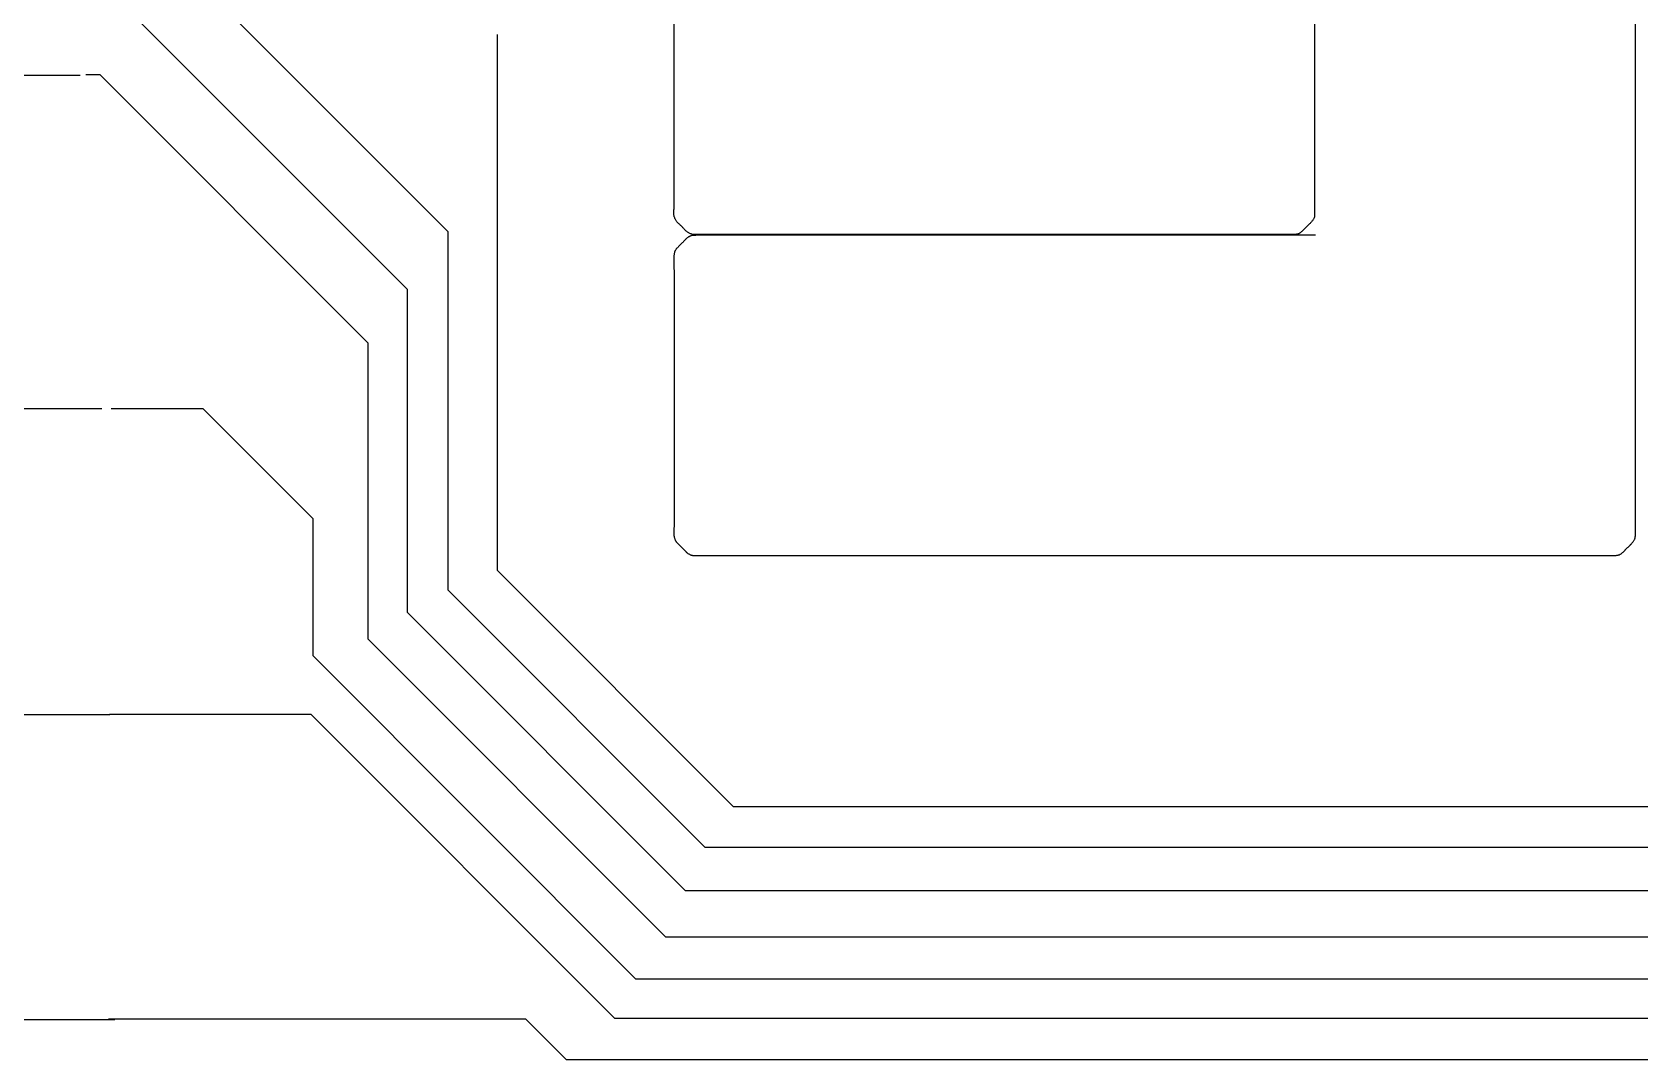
# Model space of a CAD drawing. Header units: millimetres. Extents: x -57500 to 57500, y -57500 to 57500.
# Drawn here: x 7025 to 17100, y 19959 to 26395 of the extents above; entities that cross this region are included whole.
import ezdxf

# ---------------------------------------------------------------- set-up
doc = ezdxf.new("R2010")
doc.units = ezdxf.units.MM

msp = doc.modelspace()

# ---------------------------------------------------------------- linework, layer by layer
for p, q in [((15062.484, 31024.557), (15062.484, 25255.537)), ((17072.522, 23245.495), (17072.522, 30808.018)), ((11047.484, 25307.586), (11047.484, 26915.594)), ((9376.55, 24784.25), (7515.05, 26645.75)), ((9632.05, 25143.6), (8273.5, 26502.15)), ((9941.8, 23022.85), (9941.8, 26380.75)), ((6383.45, 26125.65), (7326.7, 26125.65)), ((7451.25, 26127.25), (7361, 26127.25)), ((9131.85, 24446.65), (7451.25, 26127.25)), ((11047.465, 25287.436), (11047.476, 25293.479)), ((11047.476, 25293.479), (11047.482, 25300.173)), ((11047.482, 25300.173), (11047.484, 25307.586)), ((11047.097, 25254.682), (11047.101, 25257.849)), ((11047.187, 25251.611), (11047.097, 25254.682)), ((11047.101, 25257.849), (11047.161, 25261.166)), ((11047.161, 25261.166), (11047.244, 25264.685)), ((11047.406, 25248.583), (11047.187, 25251.611)), ((11047.244, 25264.685), (11047.317, 25268.461)), ((11047.317, 25268.461), (11047.374, 25272.558)), ((11047.374, 25272.558), (11047.416, 25277.042)), ((11047.789, 25245.545), (11047.406, 25248.583)), ((11047.416, 25277.042), (11047.445, 25281.979)), ((11047.445, 25281.979), (11047.465, 25287.436)), ((11048.372, 25242.443), (11047.789, 25245.545)), ((11049.191, 25239.224), (11048.372, 25242.443)), ((11050.28, 25235.837), (11049.191, 25239.224)), ((11051.638, 25232.286), (11050.28, 25235.837)), ((11053.227, 25228.628), (11051.638, 25232.286)), ((11055.011, 25224.922), (11053.227, 25228.628)), ((11056.949, 25221.228), (11055.011, 25224.922)), ((11059.006, 25217.606), (11056.949, 25221.228)), ((11061.141, 25214.115), (11059.006, 25217.606)), ((11063.317, 25210.816), (11061.141, 25214.115)), ((11065.495, 25207.768), (11063.317, 25210.816)), ((11067.645, 25205.017), (11065.495, 25207.768)), ((11069.775, 25202.529), (11067.645, 25205.017)), ((11071.908, 25200.243), (11069.775, 25202.529)), ((11074.069, 25198.097), (11071.908, 25200.243)), ((11076.281, 25196.026), (11074.069, 25198.097)), ((11078.567, 25193.969), (11076.281, 25196.026)), ((11080.951, 25191.864), (11078.567, 25193.969)), ((11083.458, 25189.647), (11080.951, 25191.864)), ((11086.109, 25187.257), (11083.458, 25189.647)), ((15024.875, 25188.933), (15022.37, 25186.428)), ((15027.56, 25191.625), (15024.875, 25188.933)), ((15030.389, 25194.484), (15027.56, 25191.625)), ((15033.32, 25197.49), (15030.389, 25194.484)), ((15036.312, 25200.618), (15033.32, 25197.49)), ((15039.322, 25203.848), (15036.312, 25200.618)), ((15042.309, 25207.155), (15039.322, 25203.848)), ((15045.23, 25210.518), (15042.309, 25207.155)), ((15048.045, 25213.913), (15045.23, 25210.518)), ((15050.711, 25217.325), (15048.045, 25213.913)), ((15053.192, 25220.803), (15050.711, 25217.325)), ((15055.452, 25224.448), (15053.192, 25220.803)), ((15057.458, 25228.363), (15055.452, 25224.448)), ((15059.177, 25232.65), (15057.458, 25228.363)), ((15060.572, 25237.408), (15059.177, 25232.65)), ((15061.611, 25242.741), (15060.572, 25237.408)), ((15062.26, 25248.75), (15061.611, 25242.741)), ((15062.484, 25255.537), (15062.26, 25248.75)), ((9632.05, 22899.8), (9632.05, 25143.6)), ((11088.909, 25184.664), (11086.109, 25187.257)), ((11091.817, 25181.905), (11088.909, 25184.664)), ((11094.79, 25179.024), (11091.817, 25181.905)), ((11097.782, 25176.066), (11094.79, 25179.024)), ((11100.749, 25173.075), (11097.782, 25176.066)), ((11103.647, 25170.096), (11100.749, 25173.075)), ((11106.431, 25167.173), (11103.647, 25170.096)), ((11109.057, 25164.351), (11106.431, 25167.173)), ((11111.485, 25161.672), (11109.057, 25164.351)), ((11113.17, 25089.647), (11111.155, 25087.478)), ((11113.733, 25159.142), (11111.485, 25161.672)), ((11115.025, 25091.678), (11113.17, 25089.647)), ((11115.863, 25156.742), (11113.733, 25159.142)), ((11116.774, 25093.6), (11115.025, 25091.678)), ((11117.94, 25154.449), (11115.863, 25156.742)), ((11118.474, 25095.44), (11116.774, 25093.6)), ((11120.026, 25152.244), (11117.94, 25154.449)), ((11120.181, 25097.229), (11118.474, 25095.44)), ((11122.186, 25150.105), (11120.026, 25152.244)), ((11121.951, 25098.993), (11120.181, 25097.229)), ((11123.841, 25100.763), (11121.951, 25098.993)), ((11124.484, 25148.012), (11122.186, 25150.105)), ((11125.907, 25102.566), (11123.841, 25100.763)), ((11126.982, 25145.943), (11124.484, 25148.012)), ((11128.202, 25104.428), (11125.907, 25102.566)), ((11129.745, 25143.878), (11126.982, 25145.943)), ((11130.722, 25106.343), (11128.202, 25104.428)), ((11132.816, 25141.804), (11129.745, 25143.878)), ((11133.416, 25108.271), (11130.722, 25106.343)), ((11136.156, 25139.745), (11132.816, 25141.804)), ((11136.231, 25110.177), (11133.416, 25108.271)), ((11139.702, 25137.737), (11136.156, 25139.745)), ((11139.115, 25112.021), (11136.231, 25110.177)), ((11142.015, 25113.767), (11139.115, 25112.021)), ((11143.39, 25135.812), (11139.702, 25137.737)), ((11144.88, 25115.376), (11142.015, 25113.767)), ((11147.159, 25134.005), (11143.39, 25135.812)), ((11147.657, 25116.81), (11144.88, 25115.376)), ((11150.945, 25132.349), (11147.159, 25134.005)), ((11150.297, 25118.035), (11147.657, 25116.81)), ((11152.812, 25119.05), (11150.297, 25118.035)), ((11154.686, 25130.879), (11150.945, 25132.349)), ((11155.249, 25119.875), (11152.812, 25119.05)), ((11158.319, 25129.629), (11154.686, 25130.879)), ((11157.659, 25120.535), (11155.249, 25119.875)), ((11160.093, 25121.052), (11157.659, 25120.535)), ((11161.783, 25128.632), (11158.319, 25129.629)), ((11162.601, 25121.449), (11160.093, 25121.052)), ((11165.06, 25127.896), (11161.783, 25128.632)), ((11165.233, 25121.748), (11162.601, 25121.449)), ((11168.2, 25127.388), (11165.06, 25127.896)), ((11168.039, 25121.973), (11165.233, 25121.748)), ((11171.067, 25122.144), (11168.039, 25121.973)), ((11171.258, 25127.074), (11168.2, 25127.388)), ((11174.335, 25122.274), (11171.067, 25122.144)), ((11174.289, 25126.918), (11171.258, 25127.074)), ((11177.349, 25126.885), (11174.289, 25126.918)), ((11177.844, 25122.368), (11174.335, 25122.274)), ((11180.492, 25126.941), (11177.349, 25126.885)), ((11181.595, 25122.432), (11177.844, 25122.368)), ((11183.774, 25127.049), (11180.492, 25126.941)), ((11185.59, 25122.473), (11181.595, 25122.432)), ((11187.25, 25127.176), (11183.774, 25127.049)), ((11189.829, 25122.494), (11185.59, 25122.473)), ((11190.972, 25127.287), (11187.25, 25127.176)), ((11194.313, 25122.503), (11189.829, 25122.494)), ((11194.959, 25127.374), (11190.972, 25127.287)), ((11199.043, 25122.505), (11194.313, 25122.503)), ((11199.214, 25127.439), (11194.959, 25127.374)), ((15067.522, 25122.505), (11199.043, 25122.505)), ((11203.738, 25127.485), (11199.214, 25127.439)), ((11208.533, 25127.516), (11203.738, 25127.485)), ((11213.6, 25127.534), (11208.533, 25127.516)), ((11218.94, 25127.544), (11213.6, 25127.534)), ((11224.556, 25127.547), (11218.94, 25127.544)), ((14789.856, 25127.547), (11224.556, 25127.547)), ((14807.393, 25127.545), (14789.856, 25127.547)), ((14823.18, 25127.539), (14807.393, 25127.545)), ((14837.311, 25127.528), (14823.18, 25127.539)), ((14849.885, 25127.511), (14837.311, 25127.528)), ((14860.998, 25127.484), (14849.885, 25127.511)), ((14870.746, 25127.447), (14860.998, 25127.484)), ((14879.227, 25127.398), (14870.746, 25127.447)), ((14886.539, 25127.335), (14879.227, 25127.398)), ((14892.805, 25127.261), (14886.539, 25127.335)), ((14898.185, 25127.182), (14892.805, 25127.261)), ((14902.841, 25127.105), (14898.185, 25127.182)), ((14906.933, 25127.038), (14902.841, 25127.105)), ((14910.624, 25126.988), (14906.933, 25127.038)), ((14914.074, 25126.961), (14910.624, 25126.988)), ((14917.445, 25126.966), (14914.074, 25126.961)), ((14920.899, 25127.008), (14917.445, 25126.966)), ((14924.577, 25127.096), (14920.899, 25127.008)), ((14928.48, 25127.24), (14924.577, 25127.096)), ((14932.54, 25127.45), (14928.48, 25127.24)), ((14936.686, 25127.738), (14932.54, 25127.45)), ((14940.851, 25128.114), (14936.686, 25127.738)), ((14944.966, 25128.591), (14940.851, 25128.114)), ((14948.962, 25129.178), (14944.966, 25128.591)), ((14952.771, 25129.887), (14948.962, 25129.178)), ((14956.323, 25130.73), (14952.771, 25129.887)), ((14959.581, 25131.716), (14956.323, 25130.73)), ((14962.587, 25132.855), (14959.581, 25131.716)), ((14965.395, 25134.156), (14962.587, 25132.855)), ((14968.058, 25135.627), (14965.395, 25134.156)), ((14970.63, 25137.278), (14968.058, 25135.627)), ((14973.166, 25139.117), (14970.63, 25137.278)), ((14975.72, 25141.153), (14973.166, 25139.117)), ((14978.345, 25143.395), (14975.72, 25141.153)), ((14981.094, 25145.851), (14978.345, 25143.395)), ((14983.971, 25148.501), (14981.094, 25145.851)), ((14986.938, 25151.296), (14983.971, 25148.501)), ((14989.955, 25154.188), (14986.938, 25151.296)), ((14992.981, 25157.131), (14989.955, 25154.188)), ((14995.976, 25160.074), (14992.981, 25157.131)), ((14998.9, 25162.97), (14995.976, 25160.074)), ((15001.711, 25165.772), (14998.9, 25162.97)), ((15004.371, 25168.43), (15001.711, 25165.772)), ((15009.169, 25173.228), (15004.371, 25168.43)), ((15011.38, 25175.438), (15009.169, 25173.228)), ((15013.525, 25177.584), (15011.38, 25175.438)), ((15015.651, 25179.71), (15013.525, 25177.584)), ((15017.804, 25181.862), (15015.651, 25179.71)), ((15020.028, 25184.087), (15017.804, 25181.862)), ((15022.37, 25186.428), (15020.028, 25184.087)), ((11046.757, 24987.239), (11046.744, 24984.112)), ((11046.845, 24990.108), (11046.757, 24987.239)), ((11047.024, 24992.999), (11046.845, 24990.108)), ((11047.305, 24996.088), (11047.024, 24992.999)), ((11047.682, 24999.34), (11047.305, 24996.088)), ((11048.148, 25002.692), (11047.682, 24999.34)), ((11048.697, 25006.079), (11048.148, 25002.692)), ((11049.322, 25009.438), (11048.697, 25006.079)), ((11050.017, 25012.707), (11049.322, 25009.438)), ((11050.775, 25015.821), (11050.017, 25012.707)), ((11051.589, 25018.718), (11050.775, 25015.821)), ((11052.461, 25021.373), (11051.589, 25018.718)), ((11053.413, 25023.827), (11052.461, 25021.373)), ((11054.464, 25026.129), (11053.413, 25023.827)), ((11055.637, 25028.327), (11054.464, 25026.129)), ((11056.952, 25030.471), (11055.637, 25028.327)), ((11058.431, 25032.608), (11056.952, 25030.471)), ((11060.095, 25034.788), (11058.431, 25032.608)), ((11061.964, 25037.06), (11060.095, 25034.788)), ((11064.034, 25039.437), (11061.964, 25037.06)), ((11066.258, 25041.888), (11064.034, 25039.437)), ((11068.585, 25044.375), (11066.258, 25041.888)), ((11070.966, 25046.859), (11068.585, 25044.375)), ((11073.352, 25049.304), (11070.966, 25046.859)), ((11075.692, 25051.672), (11073.352, 25049.304)), ((11077.937, 25053.924), (11075.692, 25051.672)), ((11080.038, 25056.026), (11077.937, 25053.924)), ((11094.906, 25070.894), (11080.038, 25056.026)), ((11097.136, 25073.126), (11094.906, 25070.894)), ((11099.472, 25075.472), (11097.136, 25073.126)), ((11101.871, 25077.892), (11099.472, 25075.472)), ((11104.284, 25080.344), (11101.871, 25077.892)), ((11106.667, 25082.786), (11104.284, 25080.344)), ((11108.973, 25085.178), (11106.667, 25082.786)), ((11111.155, 25087.478), (11108.973, 25085.178)), ((11046.744, 24984.112), (11046.79, 24980.449)), ((11046.79, 24980.449), (11046.878, 24975.969)), ((11046.878, 24975.969), (11046.992, 24970.395)), ((11046.992, 24970.395), (11047.115, 24963.446)), ((11047.115, 24963.446), (11047.232, 24954.843)), ((11047.232, 24954.843), (11047.326, 24944.313)), ((11047.326, 24944.313), (11047.398, 24931.621)), ((11047.398, 24931.621), (11047.45, 24916.55)), ((11047.45, 24916.55), (11047.484, 24898.881)), ((11047.484, 24898.881), (11047.506, 24878.394)), ((11047.506, 24878.394), (11047.517, 24854.872)), ((11047.517, 24854.872), (11047.521, 24828.096)), ((11047.521, 24828.096), (11047.522, 24797.848)), ((11047.522, 24797.848), (11047.522, 23351.49)), ((9376.55, 22759.75), (9376.55, 24784.25)), ((9131.85, 22593), (9131.85, 24446.65)), ((6555.25, 24038.25), (7461.35, 24038.25)), ((8096.3, 24036.1), (7520.1, 24036.1)), ((8785.15, 23347.25), (8096.3, 24036.1)), ((8785.15, 22488.85), (8785.15, 23347.25)), ((11047.396, 23280.272), (11047.324, 23272.993)), ((11047.448, 23288.706), (11047.396, 23280.272)), ((11047.483, 23298.388), (11047.448, 23288.706)), ((11047.505, 23309.414), (11047.483, 23298.388)), ((11047.517, 23321.877), (11047.505, 23309.414)), ((11047.521, 23335.871), (11047.517, 23321.877)), ((11047.522, 23351.49), (11047.521, 23335.871)), ((11046.914, 23253.225), (11046.877, 23249.905)), ((11046.877, 23249.905), (11046.912, 23246.929)), ((11046.912, 23246.929), (11047.044, 23244.144)), ((11047.001, 23257.041), (11046.914, 23253.225)), ((11047.113, 23261.507), (11047.001, 23257.041)), ((11047.044, 23244.144), (11047.295, 23241.397)), ((11047.228, 23266.775), (11047.113, 23261.507)), ((11047.324, 23272.993), (11047.228, 23266.775)), ((11047.295, 23241.397), (11047.689, 23238.537)), ((11047.689, 23238.537), (11048.237, 23235.481)), ((11048.237, 23235.481), (11048.926, 23232.278)), ((11048.926, 23232.278), (11049.738, 23228.994)), ((11049.738, 23228.994), (11050.658, 23225.692)), ((11050.658, 23225.692), (11051.67, 23222.437)), ((11051.67, 23222.437), (11052.758, 23219.294)), ((11052.758, 23219.294), (11053.905, 23216.326)), ((11053.905, 23216.326), (11055.095, 23213.598)), ((11055.095, 23213.598), (11056.326, 23211.13)), ((11056.326, 23211.13), (11057.614, 23208.873)), ((11057.614, 23208.873), (11058.979, 23206.772)), ((11058.979, 23206.772), (11060.438, 23204.771)), ((11060.438, 23204.771), (11062.012, 23202.816)), ((11062.012, 23202.816), (11063.72, 23200.851)), ((11063.72, 23200.851), (11065.58, 23198.821)), ((11065.58, 23198.821), (11067.61, 23196.672)), ((11067.61, 23196.672), (11069.804, 23194.388)), ((11069.804, 23194.388), (11072.119, 23192.006)), ((11072.119, 23192.006), (11074.51, 23189.569)), ((11074.51, 23189.569), (11076.931, 23187.118)), ((11076.931, 23187.118), (11079.338, 23184.694)), ((11079.338, 23184.694), (11081.686, 23182.339)), ((11081.686, 23182.339), (11083.929, 23180.094)), ((11083.929, 23180.094), (11086.023, 23177.999)), ((11086.023, 23177.999), (11100.897, 23163.125)), ((17028.639, 23172.475), (17030.995, 23174.749)), ((17030.995, 23174.749), (17033.245, 23176.885)), ((17033.245, 23176.885), (17035.352, 23178.847)), ((17035.352, 23178.847), (17037.33, 23180.66)), ((17037.33, 23180.66), (17039.212, 23182.379)), ((17039.212, 23182.379), (17041.034, 23184.058)), ((17041.034, 23184.058), (17042.828, 23185.75)), ((17042.828, 23185.75), (17044.63, 23187.507)), ((17044.63, 23187.507), (17046.473, 23189.386)), ((17046.473, 23189.386), (17048.392, 23191.437)), ((17048.392, 23191.437), (17050.413, 23193.707)), ((17050.413, 23193.707), (17052.516, 23196.183)), ((17052.516, 23196.183), (17054.666, 23198.834)), ((17054.666, 23198.834), (17056.828, 23201.629)), ((17056.828, 23201.629), (17058.965, 23204.538)), ((17058.965, 23204.538), (17061.041, 23207.529)), ((17061.041, 23207.529), (17063.022, 23210.571)), ((17063.022, 23210.571), (17064.871, 23213.634)), ((17064.871, 23213.634), (17066.556, 23216.703)), ((17066.556, 23216.703), (17068.06, 23219.847)), ((17068.06, 23219.847), (17069.368, 23223.158)), ((17069.368, 23223.158), (17070.468, 23226.731)), ((17070.468, 23226.731), (17071.347, 23230.658)), ((17071.347, 23230.658), (17071.991, 23235.032)), ((17071.991, 23235.032), (17072.387, 23239.947)), ((17072.387, 23239.947), (17072.522, 23245.495)), ((11100.897, 23163.125), (11103.132, 23160.888)), ((11103.132, 23160.888), (11105.474, 23158.538)), ((11105.474, 23158.538), (11107.877, 23156.118)), ((11107.877, 23156.118), (11110.296, 23153.668)), ((11110.296, 23153.668), (11112.685, 23151.231)), ((11112.685, 23151.231), (11114.999, 23148.849)), ((11114.999, 23148.849), (11117.192, 23146.562)), ((11117.192, 23146.562), (11119.223, 23144.41)), ((11119.223, 23144.41), (11121.102, 23142.401)), ((11121.102, 23142.401), (11122.887, 23140.511)), ((11122.887, 23140.511), (11124.637, 23138.719)), ((11124.637, 23138.719), (11126.413, 23137)), ((11126.413, 23137), (11128.271, 23135.332)), ((11128.271, 23135.332), (11130.273, 23133.692)), ((11130.273, 23133.692), (11132.477, 23132.057)), ((11132.477, 23132.057), (11134.937, 23130.406)), ((11134.937, 23130.406), (11137.643, 23128.748)), ((11137.643, 23128.748), (11140.535, 23127.112)), ((11140.535, 23127.112), (11143.554, 23125.53)), ((11143.554, 23125.53), (11146.641, 23124.032)), ((11146.641, 23124.032), (11149.734, 23122.649)), ((11149.734, 23122.649), (11152.774, 23121.411)), ((11152.774, 23121.411), (11155.702, 23120.35)), ((11155.702, 23120.35), (11158.464, 23119.493)), ((11158.464, 23119.493), (11161.071, 23118.834)), ((11161.071, 23118.834), (11163.577, 23118.348)), ((11163.577, 23118.348), (11166.038, 23118.006)), ((11166.038, 23118.006), (11168.506, 23117.782)), ((11168.506, 23117.782), (11171.036, 23117.651)), ((11171.036, 23117.651), (11173.683, 23117.583)), ((11173.683, 23117.583), (11176.501, 23117.554)), ((11176.501, 23117.554), (11179.54, 23117.538)), ((11179.54, 23117.538), (11182.819, 23117.526)), ((11182.819, 23117.526), (11186.338, 23117.518)), ((11186.338, 23117.518), (11190.1, 23117.512)), ((11190.1, 23117.512), (11194.105, 23117.508)), ((11194.105, 23117.508), (11198.354, 23117.506)), ((11198.354, 23117.506), (11202.848, 23117.505)), ((11202.848, 23117.505), (16813.354, 23117.505)), ((16813.354, 23117.505), (16825.83, 23117.504)), ((16825.83, 23117.504), (16836.995, 23117.499)), ((16836.995, 23117.499), (16846.975, 23117.488)), ((16846.975, 23117.488), (16855.894, 23117.468)), ((16855.894, 23117.468), (16863.876, 23117.437)), ((16863.876, 23117.437), (16871.046, 23117.392)), ((16871.046, 23117.392), (16877.529, 23117.331)), ((16877.529, 23117.331), (16883.449, 23117.25)), ((16883.449, 23117.25), (16888.917, 23117.154)), ((16888.917, 23117.154), (16894.025, 23117.05)), ((16894.025, 23117.05), (16898.869, 23116.949)), ((16898.869, 23116.949), (16903.541, 23116.859)), ((16903.541, 23116.859), (16908.136, 23116.789)), ((16908.136, 23116.789), (16912.746, 23116.749)), ((16912.746, 23116.749), (16917.465, 23116.749)), ((16917.465, 23116.749), (16922.383, 23116.796)), ((16922.383, 23116.796), (16927.497, 23116.897)), ((16927.497, 23116.897), (16932.716, 23117.054)), ((16932.716, 23117.054), (16937.946, 23117.268)), ((16937.946, 23117.268), (16943.094, 23117.543)), ((16943.094, 23117.543), (16948.067, 23117.881)), ((16948.067, 23117.881), (16952.769, 23118.283)), ((16952.769, 23118.283), (16957.109, 23118.752)), ((16957.109, 23118.752), (16960.997, 23119.291)), ((16960.997, 23119.291), (16964.436, 23119.911)), ((16964.436, 23119.911), (16967.501, 23120.634)), ((16967.501, 23120.634), (16970.271, 23121.479)), ((16970.271, 23121.479), (16972.822, 23122.466)), ((16972.822, 23122.466), (16975.232, 23123.617)), ((16975.232, 23123.617), (16977.58, 23124.952)), ((16977.58, 23124.952), (16979.943, 23126.49)), ((16979.943, 23126.49), (16982.392, 23128.249)), ((16982.392, 23128.249), (16984.936, 23130.208)), ((16984.936, 23130.208), (16987.534, 23132.32)), ((16987.534, 23132.32), (16990.146, 23134.536)), ((16990.146, 23134.536), (16992.731, 23136.809)), ((16992.731, 23136.809), (16995.251, 23139.089)), ((16995.251, 23139.089), (16997.663, 23141.329)), ((16997.663, 23141.329), (16999.929, 23143.481)), ((16999.929, 23143.481), (17002.012, 23145.502)), ((17002.012, 23145.502), (17003.93, 23147.4)), ((17003.93, 23147.4), (17005.731, 23149.216)), ((17005.731, 23149.216), (17007.461, 23150.989)), ((17007.461, 23150.989), (17009.171, 23152.759)), ((17009.171, 23152.759), (17010.907, 23154.567)), ((17010.907, 23154.567), (17012.719, 23156.452)), ((17012.719, 23156.452), (17014.653, 23158.456)), ((17014.653, 23158.456), (17016.751, 23160.611)), ((17016.751, 23160.611), (17019, 23162.898)), ((17019, 23162.898), (17021.356, 23165.274)), ((17021.356, 23165.274), (17023.776, 23167.692)), ((17023.776, 23167.692), (17026.218, 23170.108)), ((17026.218, 23170.108), (17028.639, 23172.475)), ((11420.2, 21544.45), (9941.8, 23022.85)), ((11242.85, 21289), (9632.05, 22899.8)), ((11119.85, 21016.45), (9376.55, 22759.75)), ((10997, 20727.85), (9131.85, 22593)), ((10809.3, 20464.7), (8785.15, 22488.85)), ((6608.25, 22122.7), (7511.7, 22122.7)), ((8773.4, 22121.1), (7509.5, 22121.1)), ((10675.65, 20218.85), (8773.4, 22121.1)), ((19413.2, 21544.45), (11420.2, 21544.45)), ((20081.1, 21289), (11242.85, 21289)), ((19809.8, 21016.45), (11119.85, 21016.45)), ((19538.6, 20727.85), (10997, 20727.85)), ((18932.3, 20464.7), (10809.3, 20464.7)), ((6658.55, 20212.4), (7543.5, 20212.4)), ((10119.25, 20213.55), (7504.2, 20213.55)), ((10373.6, 19959.2), (10119.25, 20213.55)), ((18809.2, 20218.85), (10675.65, 20218.85)), ((18703.25, 19959.2), (10373.6, 19959.2))]:
    msp.add_line(p, q)

doc.saveas('drawing.dxf')
